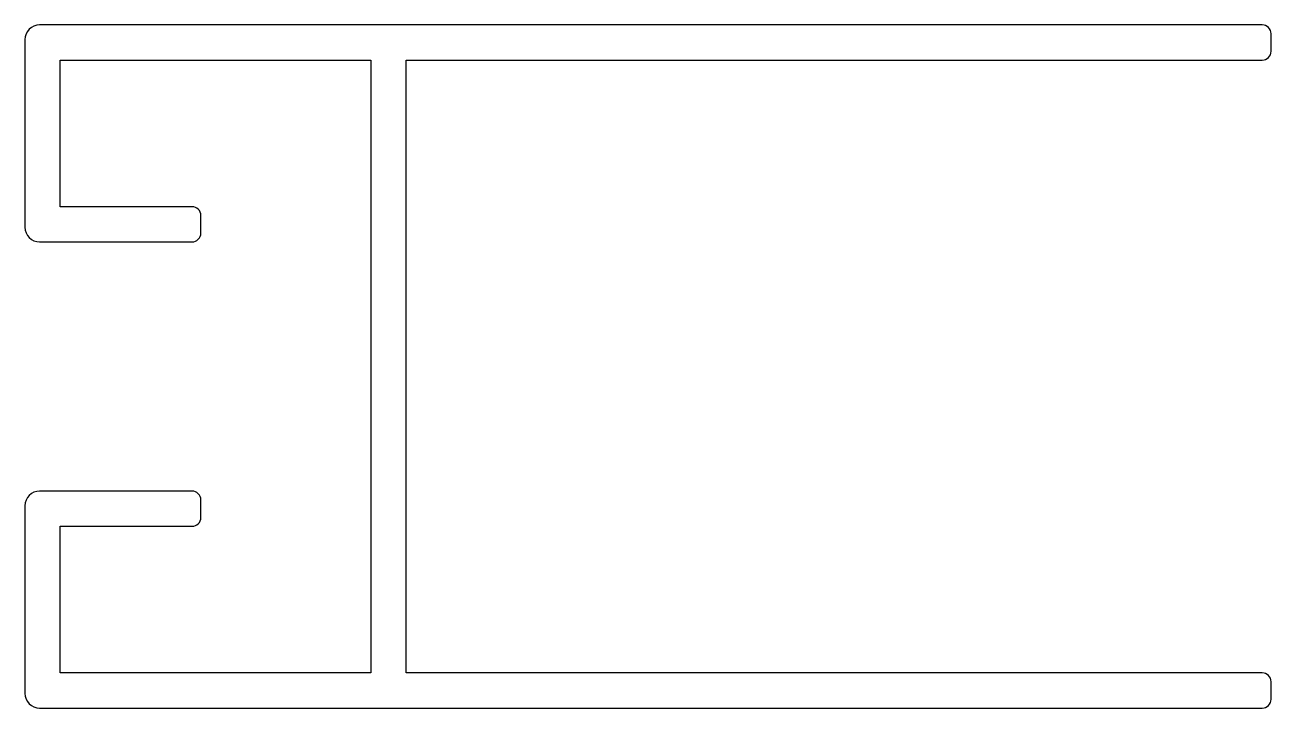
# Model space of a CAD drawing. Extents: x 217.8 to 260.3, y 290.9 to 314.2.
import ezdxf

# ---------------------------------------------------------------- set-up
doc = ezdxf.new("R2010")
doc.units = 0
doc.layers.get('0').update_dxf_attribs({"linetype": 'CONTINUOUS'})

msp = doc.modelspace()

# ---------------------------------------------------------------- linework, layer by layer
at = {"ltscale": 0.05}
msp.add_lwpolyline([(229.555, 313.003), (229.555, 292.103), (218.955, 292.103), (218.955, 297.103), (223.455, 297.103, 0.414214), (223.755, 297.403), (223.755, 298.003, 0.414214), (223.455, 298.303), (218.255, 298.303, 0.414214), (217.755, 297.803), (217.755, 291.403, 0.414214), (218.255, 290.903), (259.955, 290.903, 0.414214), (260.255, 291.203), (260.255, 291.803, 0.414214), (259.955, 292.103), (230.755, 292.103), (230.755, 313.003), (259.955, 313.003, 0.414214), (260.255, 313.303), (260.255, 313.903, 0.414214), (259.955, 314.203), (218.255, 314.203, 0.414214), (217.755, 313.703), (217.755, 307.303, 0.414214), (218.255, 306.803), (223.455, 306.803, 0.414214), (223.755, 307.103), (223.755, 307.703, 0.414214), (223.455, 308.003), (218.955, 308.003), (218.955, 313.003)], format="xyb", close=True, dxfattribs=at)

doc.saveas('drawing.dxf')
